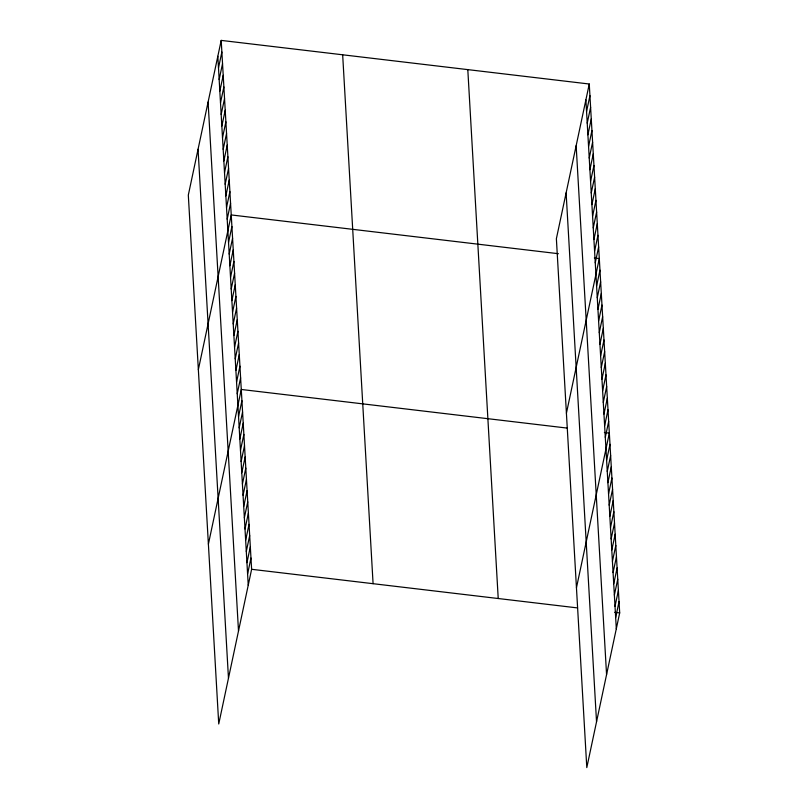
<?xml version="1.0" encoding="UTF-8"?>
<svg xmlns="http://www.w3.org/2000/svg" width="808" height="808" viewBox="0 0 808 808"><rect width="100%" height="100%" fill="white"/><g stroke="black" fill="none" stroke-linecap="round" stroke-linejoin="round"><path stroke-width="1.21" d="M221.2 40.4L188.314 195.092L218.736 723.988L251.621 569.297L221.2 40.4L589.264 84.012L619.685 612.908L586.8 767.6L556.379 238.703L589.264 84.012M218.493 67.912L221.867 52.035M219.16 79.548L222.533 63.67M219.827 91.193L223.21 75.306M220.503 102.828L223.877 86.941M221.17 114.463L224.543 98.576M221.836 126.099L225.21 110.211M222.503 137.734L225.887 121.846M223.18 149.369L226.553 133.482M223.846 161.004L227.22 145.117M224.513 172.639L227.886 156.752M225.179 184.274L228.563 168.397M225.856 195.91L229.23 180.032M226.523 207.545L229.896 191.668M227.189 219.18L230.563 203.303M198.354 369.63L231.239 214.938L558.399 253.702M228.533 242.451L231.906 226.573M229.199 254.086L232.573 238.208M229.866 265.721L233.239 249.844M230.543 277.356L233.916 261.479M231.209 288.991L234.583 273.114M231.876 300.626L235.249 284.749M232.542 312.262L235.926 296.385M233.219 323.897L236.593 308.02M233.886 335.532L237.259 319.655M234.552 347.177L237.926 331.29M235.219 358.813L238.602 342.925M235.896 370.448L239.269 354.56M236.562 382.083L239.936 366.196M237.229 393.718L240.602 377.831M208.393 544.158L241.279 389.466L567.196 428.089M238.542 416.595L241.925 400.707M239.188 427.826L242.572 411.949M239.835 439.067L243.218 423.19M240.481 450.309L243.864 434.421M241.127 461.55L244.511 445.663M241.774 472.781L245.157 456.904M242.42 484.022L245.804 468.145M243.067 495.264L246.45 479.386M243.713 506.505L247.097 490.618M244.359 517.736L247.743 501.859M245.006 528.977L248.389 513.1M245.652 540.219L249.036 524.341M246.299 551.46L249.682 535.573M246.945 562.701L250.328 546.814M247.591 573.933L250.975 558.055M586.558 111.534L589.931 95.647M587.224 123.169L590.597 107.282M587.891 134.805L591.274 118.917M588.567 146.44L591.941 130.553M589.234 158.075L592.607 142.188M589.901 169.71L593.274 153.833M590.567 181.346L593.951 165.468M591.244 192.981L594.617 177.103M591.91 204.616L595.284 188.739M592.577 216.251L595.95 200.374M593.254 227.886L596.627 212.009M593.92 239.522L597.294 223.644M594.587 251.157L597.96 235.279M595.254 262.792L598.637 246.915M566.418 413.241L599.304 258.55L594.345 257.964M596.597 286.062L599.97 270.185M597.264 297.697L600.637 281.82M597.93 309.333L601.314 293.456M598.607 320.978L601.98 305.091M599.273 332.613L602.647 316.726M599.94 344.248L603.313 328.361M600.607 355.884L603.99 339.996M601.283 367.519L604.657 351.631M601.95 379.154L605.323 363.267M602.616 390.789L605.99 374.902M603.283 402.424L606.667 386.537M603.96 414.06L607.333 398.182M604.626 425.695L608 409.818M605.293 437.33L608.666 421.453M576.457 587.78L609.343 433.088L604.384 432.492M606.606 460.207L609.99 444.319M607.252 471.448L610.636 455.56M607.899 482.679L611.282 466.802M608.545 493.92L611.929 478.043M609.192 505.162L612.575 489.284M609.838 516.403L613.221 500.516M610.495 527.634L613.868 511.757M611.141 538.875L614.514 522.998M611.787 550.117L615.161 534.24M612.434 561.358L615.807 545.471M613.08 572.599L616.454 556.712M613.726 583.83L617.1 567.953M614.373 595.072L617.746 579.195M615.019 606.313L618.393 590.426M615.666 617.554L619.039 601.667M251.621 569.297L577.538 607.919M614.726 612.323L619.685 612.908M585.891 99.899L616.312 628.786M576.155 145.703L606.566 674.599M566.115 192.9L596.536 721.797M467.802 69.619L498.223 598.516M342.663 54.793L373.084 583.689M217.827 56.277L248.238 585.174M208.09 102.091L238.501 630.987M198.051 149.288L228.472 678.175"/></g></svg>
